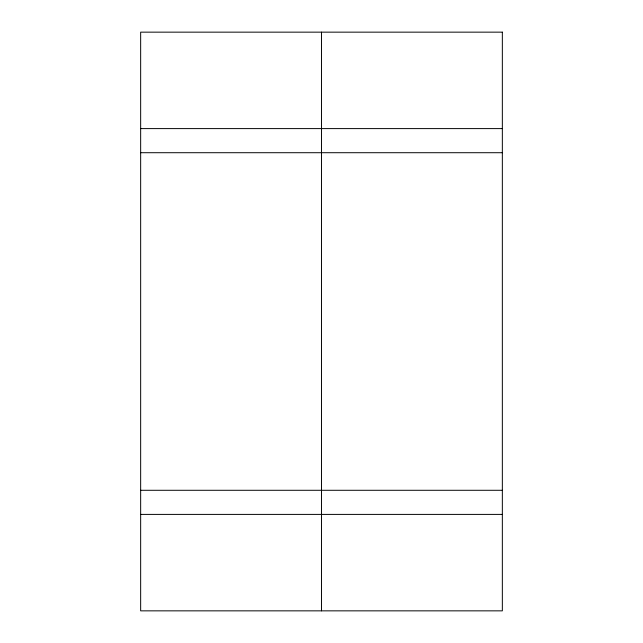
<?xml version="1.0" encoding="UTF-8"?>
<svg xmlns="http://www.w3.org/2000/svg" width="643" height="643" viewBox="0 0 643 643"><rect width="100%" height="100%" fill="white"/><g stroke="black" fill="none" stroke-linecap="round" stroke-linejoin="round"><path stroke-width="0.96" d="M140.656 128.6L502.344 128.6M140.656 152.713L502.344 152.713M140.656 490.287L502.344 490.287M140.656 514.4L502.344 514.4M321.5 32.15L321.5 610.85M502.344 32.15L140.656 32.15L140.656 610.85L502.344 610.85L502.344 32.15"/></g></svg>
